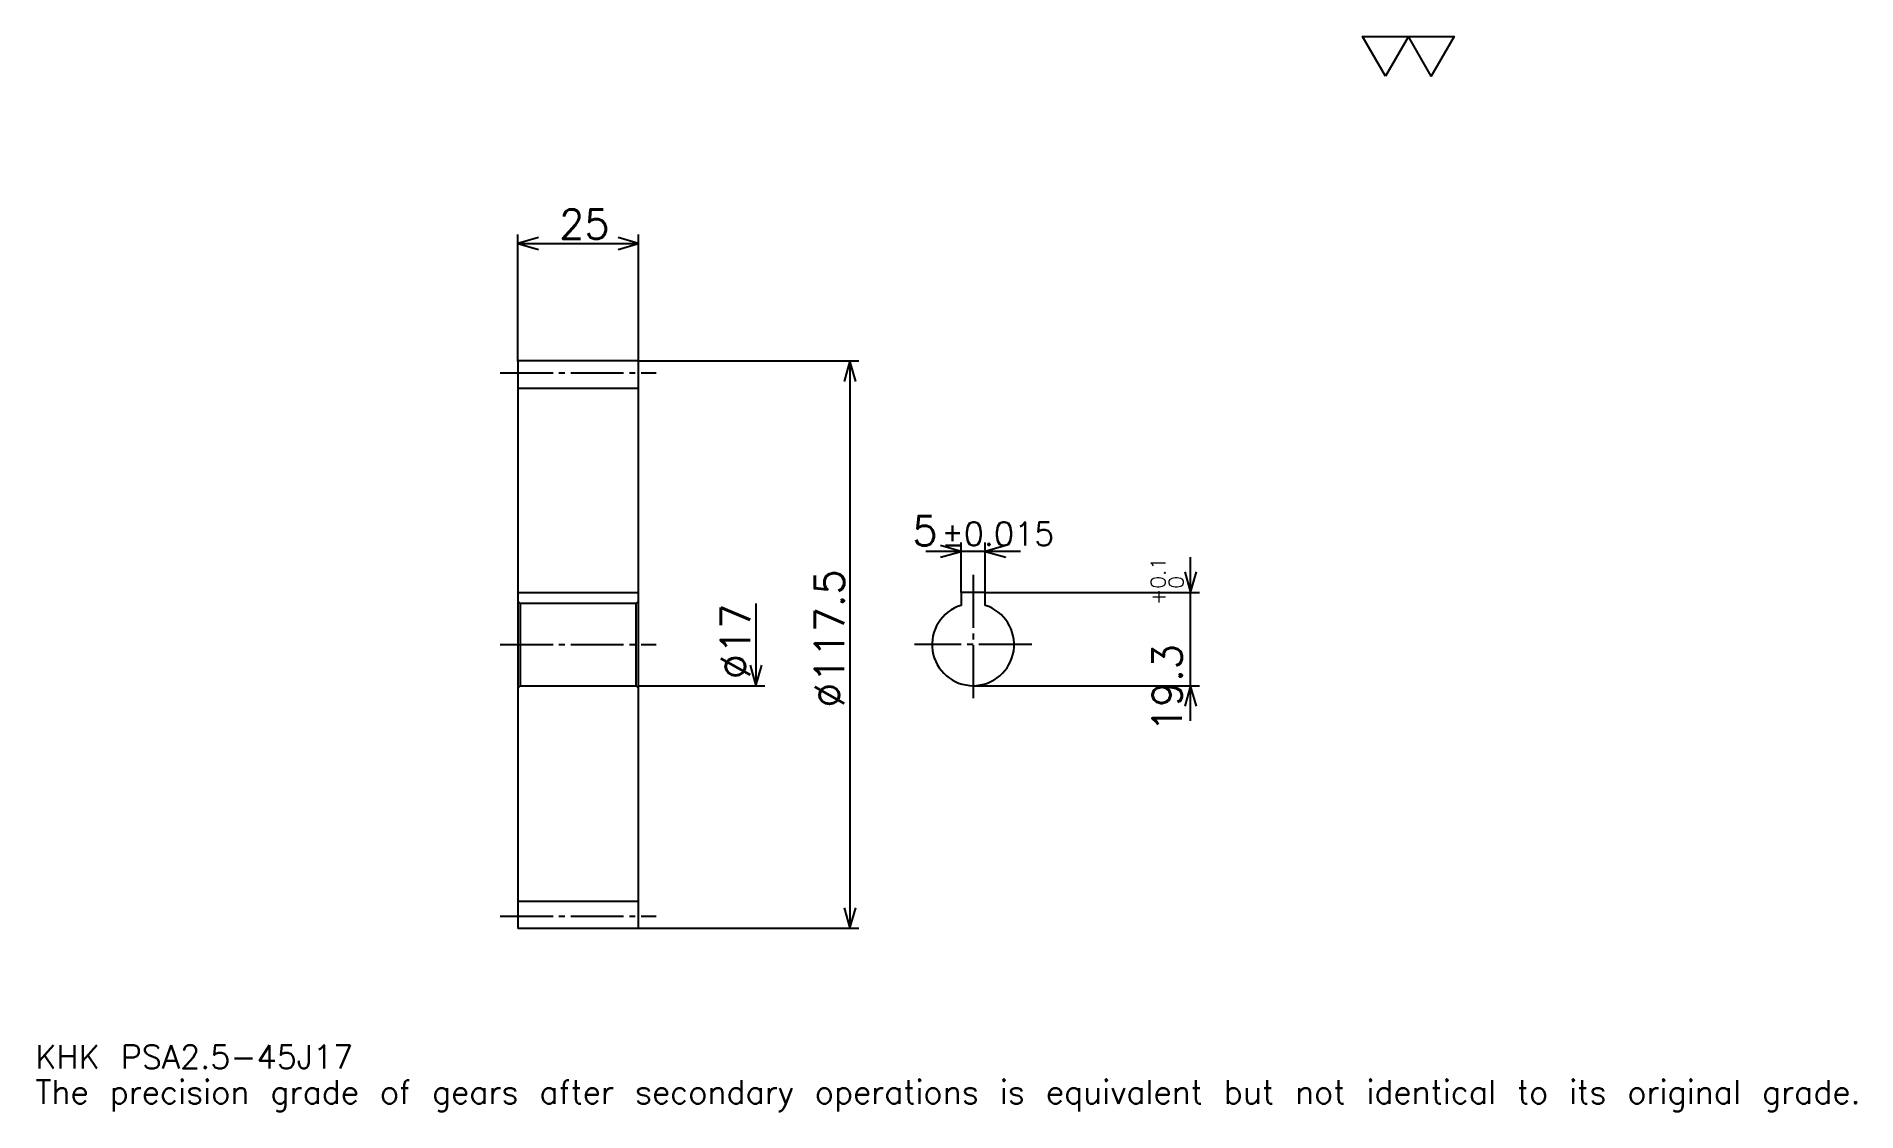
# Model space of a CAD drawing. Extents: x 12 to 389, y 4 to 227.
import ezdxf

# ---------------------------------------------------------------- set-up
doc = ezdxf.new("R2010")
doc.units = 0
doc.linetypes.add('DASHDOT', pattern=[14.592392, 10.944293, -1.216033, 1.216033, -1.216033])
doc.layers.get('0').update_dxf_attribs({"linetype": 'CONTINUOUS'})
doc.layers.add('DASHDOT', color=6, linetype='DASHDOT')
doc.styles.add('KANJI', font='TXT', dxfattribs={"bigfont": 'BIGFONT'})

msp = doc.modelspace()

# ---------------------------------------------------------------- linework, layer by layer
at = {"color": 5}
for p, q in [((112.115494, 159.908295), (112.115494, 186.052979)), ((137.115494, 159.908295), (137.115494, 186.052979)), ((112.115494, 184.228943), (137.115494, 184.228943)), ((112.115494, 159.808289), (112.115494, 159.908295)), ((137.015488, 159.908295), (137.115494, 159.908295)), ((137.115494, 159.908295), (182.716721, 159.908295)), ((137.115494, 159.808289), (137.115494, 159.908295)), ((180.89267, 159.908295), (180.89267, 42.408287)), ((203.917114, 111.95829), (203.917114, 122.294563)), ((208.917114, 111.95829), (208.917114, 122.294563)), ((216.213318, 120.47052), (196.620926, 120.47052)), ((251.478256, 85.362091), (251.478256, 119.254486)), ((161.436142, 109.658287), (161.436142, 92.658287)), ((208.917114, 111.95829), (253.302307, 111.95829)), ((137.115494, 92.658287), (163.260193, 92.658287)), ((206.417114, 92.658287), (253.302307, 92.658287)), ((137.015488, 42.408287), (137.115494, 42.408287)), ((137.115494, 42.408287), (182.716721, 42.408287))]:
    msp.add_line(p, q, dxfattribs=at)
at = {"color": 4}
for p, q in [((112.115494, 154.283295), (137.115494, 154.283295)), ((112.115494, 111.95829), (137.115494, 111.95829)), ((137.115494, 110.158287), (136.615494, 109.658287)), ((112.115494, 92.158287), (112.615494, 92.658287)), ((137.115494, 92.158287), (136.615494, 92.658287)), ((112.115494, 48.033287), (137.115494, 48.033287))]:
    msp.add_line(p, q, dxfattribs=at)
at = {"color": 7}
msp.add_lwpolyline([(291.847839, 218.885864), (287.105316, 227.106247), (306.075409, 227.106247), (301.332886, 218.885864), (296.590363, 227.106247), (291.847839, 218.885864)], dxfattribs=at)
at = {"color": 5}
for points in [[(116.371605, 185.444977), (112.115494, 184.228943), (116.371605, 183.012909)], [(132.859375, 183.012909), (137.115494, 184.228943), (132.859375, 185.444977)], [(182.108704, 155.652176), (180.89267, 159.908295), (179.676636, 155.652176)], [(199.661011, 119.254486), (203.917114, 120.47052), (199.661011, 121.686546)], [(213.173233, 121.686546), (208.917114, 120.47052), (213.173233, 119.254486)], [(250.262222, 116.214401), (251.478256, 111.95829), (252.69429, 116.214401)], [(160.220108, 96.914398), (161.436142, 92.658287), (162.652176, 96.914398)], [(252.69429, 88.402176), (251.478256, 92.658287), (250.262222, 88.402176)], [(179.676636, 46.664402), (180.89267, 42.408287), (182.108704, 46.664402)]]:
    msp.add_lwpolyline(points, dxfattribs=at)
at = {"color": 4}
for points in [[(112.115494, 92.158287), (112.115494, 42.508286), (112.215492, 42.408287), (137.015488, 42.408287), (137.115494, 42.508286), (137.115494, 159.808289), (137.015488, 159.908295), (112.215492, 159.908295), (112.115494, 159.808289), (112.115494, 92.158287)], [(112.115494, 110.158287), (112.615494, 109.658287), (112.615494, 92.658287), (136.615494, 92.658287), (136.615494, 109.658287), (112.615494, 109.658287)], [(208.917114, 109.282326), (208.917114, 111.95829), (203.917114, 111.95829), (203.917114, 109.282326)]]:
    msp.add_lwpolyline(points, dxfattribs=at)
msp.add_arc((206.417114, 101.158287), 8.5, 107.10463483, 72.89536517, dxfattribs=at)
at = {"layer": 'DASHDOT', "color": 7}
for p, q in [((108.4674, 157.408295), (140.763596, 157.408295)), ((206.417114, 115.606384), (206.417114, 89.010193)), ((108.4674, 101.158287), (140.763596, 101.158287)), ((218.565216, 101.158287), (194.269028, 101.158287)), ((108.4674, 44.908287), (140.763596, 44.908287))]:
    msp.add_line(p, q, dxfattribs=at)

# ---------------------------------------------------------------- texts
at = {"color": 7, "style": 'KANJI'}
for s, height, p in [('25', 6.080163, (120.663391, 185.201752)), ('5', 6.080163, (193.866455, 121.686546)), ('%%p0.015', 4.86413, (199.885071, 121.686546)), ('KHK PSA2.5-45J17', 4.86413, (12.160326, 13.376359)), ('The precision grade of gears after secondary operations is equivalent but not identical to its original grade.', 4.86413, (12.160326, 6.080163))]:
    msp.add_text(s, height=height, dxfattribs=at).set_placement(p)
for s, height, p in [('0.1', 3.040082, (246.249313, 112.763809)), ('%%c117.5', 6.080163, (179.676636, 88.085938)), ('0', 3.040082, (250.019012, 112.763809)), ('+', 3.040082, (246.249313, 109.358917)), ('%%c17', 6.080163, (160.220108, 94.014099)), ('19.3', 6.080163, (249.654205, 83.041565))]:
    msp.add_text(s, height=height, rotation=90, dxfattribs=at).set_placement(p)

doc.saveas('drawing.dxf')
